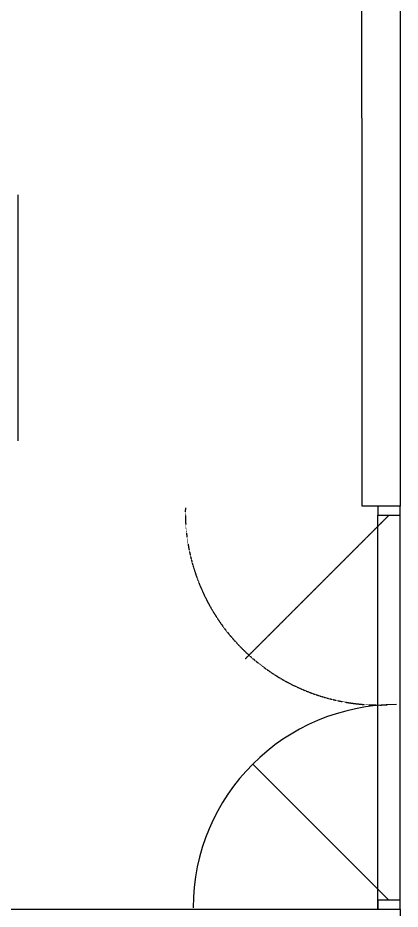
# Model space of a CAD drawing. Header units: millimetres. Extents: x -155 to 94595, y -3153 to 63413.
# Drawn here: x 84058 to 85765, y 42957 to 46939 of the extents above; entities that cross this region are included whole.
import ezdxf

# ---------------------------------------------------------------- set-up
doc = ezdxf.new("R2010")
doc.units = ezdxf.units.MM
doc.linetypes.add('REFERENCIA CAMPECHE$0$Ca-mx-xgroc$0$HIDDEN', pattern=[0.375, 0.25, -0.125])
for name, color, linetype in [('door', 252, 'Continuous'), ('int', 185, 'Continuous'), ('wall', 5, 'Continuous')]:
    doc.layers.add(name, color=color, linetype=linetype)

msp = doc.modelspace()

# ---------------------------------------------------------------- linework, layer by layer
at = {"layer": 'door', "linetype": 'REFERENCIA CAMPECHE$0$Ca-mx-xgroc$0$HIDDEN'}
msp.add_line((85715.097, 44716.989), (85073.28, 44075.172), dxfattribs=at)
at = {"layer": 'door'}
for p, q in [((85665.097, 42956.989), (85665.097, 44716.989)), ((85765.097, 42956.989), (85765.097, 44716.989)), ((85715.171, 42996.93), (85106.985, 43605.042))]:
    msp.add_line(p, q, dxfattribs=at)
for points in [[(85665.097, 44756.989), (85665.097, 44716.989), (85765.097, 44716.989), (85765.097, 44756.989)], [(85665.097, 42996.989), (85665.097, 42956.989), (85765.097, 42956.989), (85765.097, 42996.989)]]:
    msp.add_lwpolyline(points, close=True, dxfattribs=at)
at = {"layer": 'door', "linetype": 'REFERENCIA CAMPECHE$0$Ca-mx-xgroc$0$HIDDEN'}
msp.add_arc((85668.773, 44731.824), 862.771, 178.7594, 272.924011, dxfattribs=at)
at = {"layer": 'door'}
msp.add_arc((85748.802, 42963.225), 907.666, 90, 180, dxfattribs=at)
at = {"layer": 'int'}
msp.add_line((84058.321, 46149.086), (84058.321, 45049.086), dxfattribs=at)
at = {"layer": 'wall'}
msp.add_lwpolyline([(73263.756, 30098.557), (73093.232, 30098.557), (73093.232, 44976.989), (73265.005, 44976.989), (73265.097, 43006.989), (75895.097, 43006.989), (75895.097, 48397.894), (80229.478, 48397.894), (80229.478, 49397.989), (80399.478, 49397.989), (80400.836, 48397.894), (85765.097, 48397.894), (85765.097, 44756.989), (85595.097, 44756.989), (85594.187, 48227.894), (76065.097, 48227.894), (76065.097, 42956.989), (85765.097, 42956.989), (85765.097, 42836.989), (74037.114, 42836.989), (73263.756, 42836.989)], close=True, dxfattribs=at)

doc.saveas('drawing.dxf')
